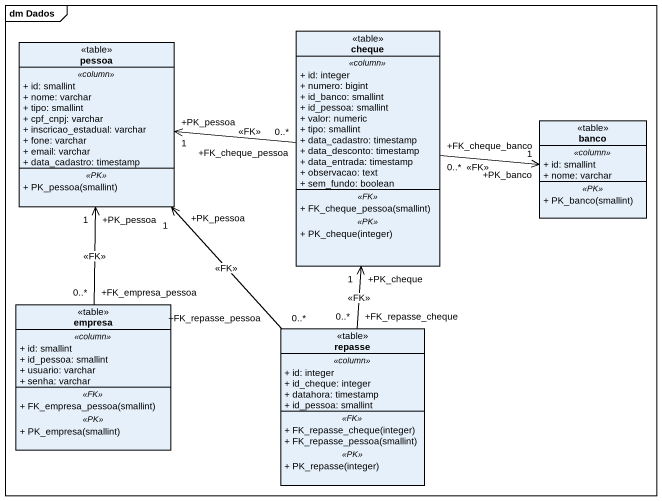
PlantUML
@startuml
mainframe dm Dados
hide circle
hide empty members
skinparam classAttributeIconSize 0
class pessoa <<table>> {
  .. <<column>> ..
  + id: smallint
  + nome: varchar
  + tipo: smallint
  + cpf_cnpj: varchar
  + inscricao_estadual: varchar
  + fone: varchar
  + email: varchar
  + data_cadastro: timestamp
  .. <<PK>> ..
  + PK_pessoa(smallint)
}
class cheque <<table>> {
  .. <<column>> ..
  + id: integer
  + numero: bigint
  + id_banco: smallint
  + id_pessoa: smallint
  + valor: numeric
  + tipo: smallint
  + data_cadastro: timestamp
  + data_desconto: timestamp
  + data_entrada: timestamp
  + observacao: text
  + sem_fundo: boolean
  .. <<FK>> ..
  + FK_cheque_pessoa(smallint)
  .. <<PK>> ..
  + PK_cheque(integer)
}
class banco <<table>> {
  .. <<column>> ..
  + id: smallint
  + nome: varchar
  .. <<PK>> ..
  + PK_banco(smallint)
}
class empresa <<table>> {
  .. <<column>> ..
  + id: smallint
  + id_pessoa: smallint
  + usuario: varchar
  + senha: varchar
  .. <<FK>> ..
  + FK_empresa_pessoa(smallint)
  .. <<PK>> ..
  + PK_empresa(smallint)
}
class repasse <<table>> {
  .. <<column>> ..
  + id: integer
  + id_cheque: integer
  + datahora: timestamp
  + id_pessoa: smallint
  .. <<FK>> ..
  + FK_repasse_cheque(integer)
  + FK_repasse_pessoa(smallint)
  .. <<PK>> ..
  + PK_repasse(integer)
}
cheque "+FK_cheque_pessoa\n0..*" -left-> "+PK_pessoa\n1" pessoa : <<FK>>
cheque "+FK_cheque_banco\n0..*" -right-> "+PK_banco\n1" banco : <<FK>>
empresa "+FK_empresa_pessoa\n0..*" -up-> "+PK_pessoa\n1" pessoa : <<FK>>
repasse "+FK_repasse_pessoa\n0..*" -up-> "+PK_pessoa\n1" pessoa : <<FK>>
repasse "+FK_repasse_cheque\n0..*" -up-> "+PK_cheque\n1" cheque : <<FK>>
@enduml
